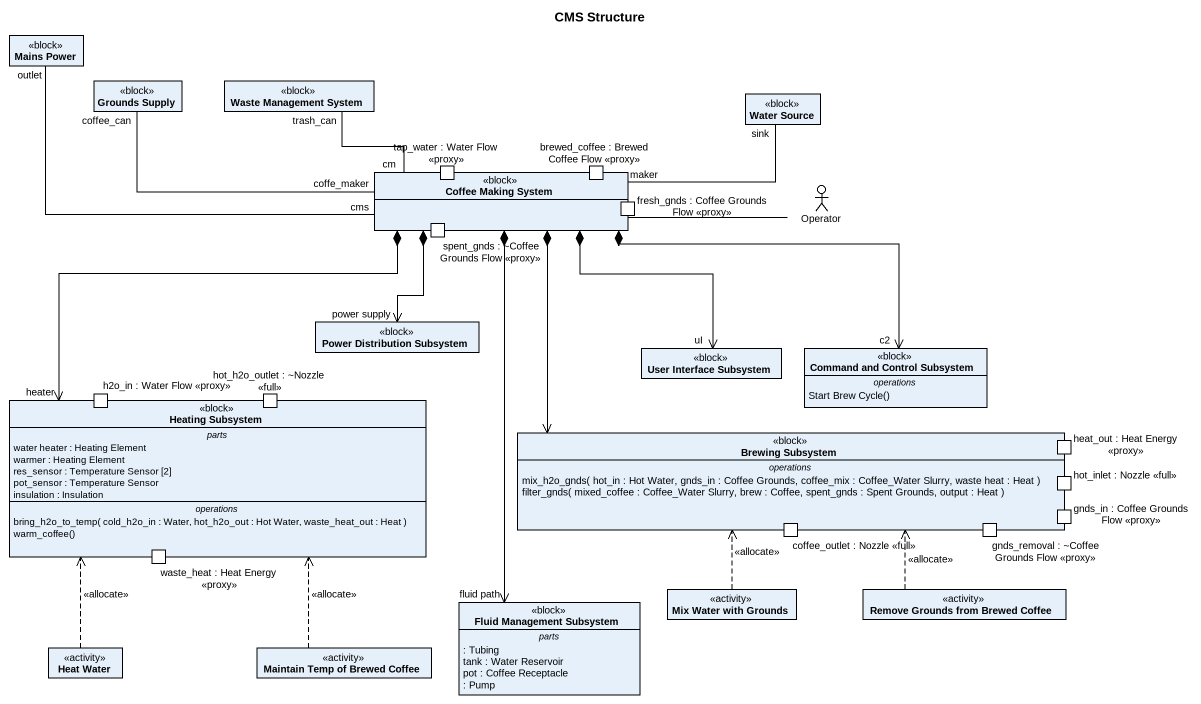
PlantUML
@startuml
title CMS Structure
allowmixing
hide circle
hide empty members
class "Mains Power" as Mains_Power <<block>>
class "Grounds Supply" as Grounds_Supply <<block>>
class "Waste Management System" as Waste_Management_System <<block>>
class "Water Source" as Water_Source <<block>>
rectangle "Coffee Making System" as Coffee_Making_System <<block>> {
  port "tap_water : Water Flow <<proxy>>" as tap_water_Water_Flow_proxy
  port "brewed_coffee : Brewed Coffee Flow <<proxy>>" as brewed_coffee_Brewed_Coffee
  port "fresh_gnds : Coffee Grounds Flow <<proxy>>" as fresh_gnds_Coffee_Grounds
  port "spent_gnds : ~Coffee Grounds Flow <<proxy>>" as spent_gnds_Coffee_Grounds
}
actor Operator
class "Power Distribution Subsystem" as Power_Distribution_Subsystem <<block>>
class "User Interface Subsystem" as User_Interface_Subsystem <<block>>
class "Command and Control Subsystem" as Command_and_Control <<block>> {
  -- operations --
  Start Brew Cycle()
}
class "Heating Subsystem" as Heating_Subsystem <<block>> {
  -- parts --
  water heater : Heating Element
  warmer : Heating Element
  res_sensor : Temperature Sensor [2]
  pot_sensor : Temperature Sensor
  insulation : Insulation
  -- operations --
  bring_h2o_to_temp( cold_h2o_in : Water, hot_h2o_out : Hot Water, waste_heat_out : Heat )
  warm_coffee()
  -- ports --
  waste_heat : Heat Energy <<proxy>>
  h2o_in : Water Flow <<proxy>>
  hot_h2o_outlet : ~Nozzle <<full>>
}
class "Brewing Subsystem" as Brewing_Subsystem <<block>> {
  -- operations --
  mix_h2o_gnds( hot_in : Hot Water, gnds_in : Coffee Grounds, coffee_mix : Coffee_Water Slurry, waste heat : Heat )
  filter_gnds( mixed_coffee : Coffee_Water Slurry, brew : Coffee, spent_gnds : Spent Grounds, output : Heat )
  -- ports --
  heat_out : Heat Energy <<proxy>>
  hot_inlet : Nozzle <<full>>
  gnds_in : Coffee Grounds Flow <<proxy>>
  gnds_removal : ~Coffee Grounds Flow <<proxy>>
  coffee_outlet : Nozzle <<full>>
}
class "Mix Water with Grounds" as Mix_Water_with_Grounds <<activity>>
class "Remove Grounds from Brewed Coffee" as Remove_Grounds_from_Brewed <<activity>>
class "Fluid Management Subsystem" as Fluid_Management_Subsystem <<block>> {
  -- parts --
  : Tubing
  tank : Water Reservoir
  pot : Coffee Receptacle
  : Pump
}
class "Heat Water" as Heat_Water <<activity>>
class "Maintain Temp of Brewed Coffee" as Maintain_Temp_of_Brewed <<activity>>
Grounds_Supply "coffee_can" -right- "coffe_maker" Coffee_Making_System
Waste_Management_System "trash_can" -right- "cm" Coffee_Making_System
Water_Source "sink" -left- "maker" Coffee_Making_System
Coffee_Making_System "cms" -left- "outlet" Mains_Power
Coffee_Making_System *--> "power supply" Power_Distribution_Subsystem
Coffee_Making_System *--> "uI" User_Interface_Subsystem
Coffee_Making_System *-right-> "c2" Command_and_Control
Coffee_Making_System *--> "heater" Heating_Subsystem
Coffee_Making_System *--> Brewing_Subsystem
Coffee_Making_System *--> "fluid path" Fluid_Management_Subsystem
Operator -left- Coffee_Making_System
Mix_Water_with_Grounds .up.> Brewing_Subsystem : <<allocate>>
Remove_Grounds_from_Brewed .up.> Brewing_Subsystem : <<allocate>>
Heat_Water .up.> Heating_Subsystem : <<allocate>>
Maintain_Temp_of_Brewed .up.> Heating_Subsystem : <<allocate>>
@enduml
